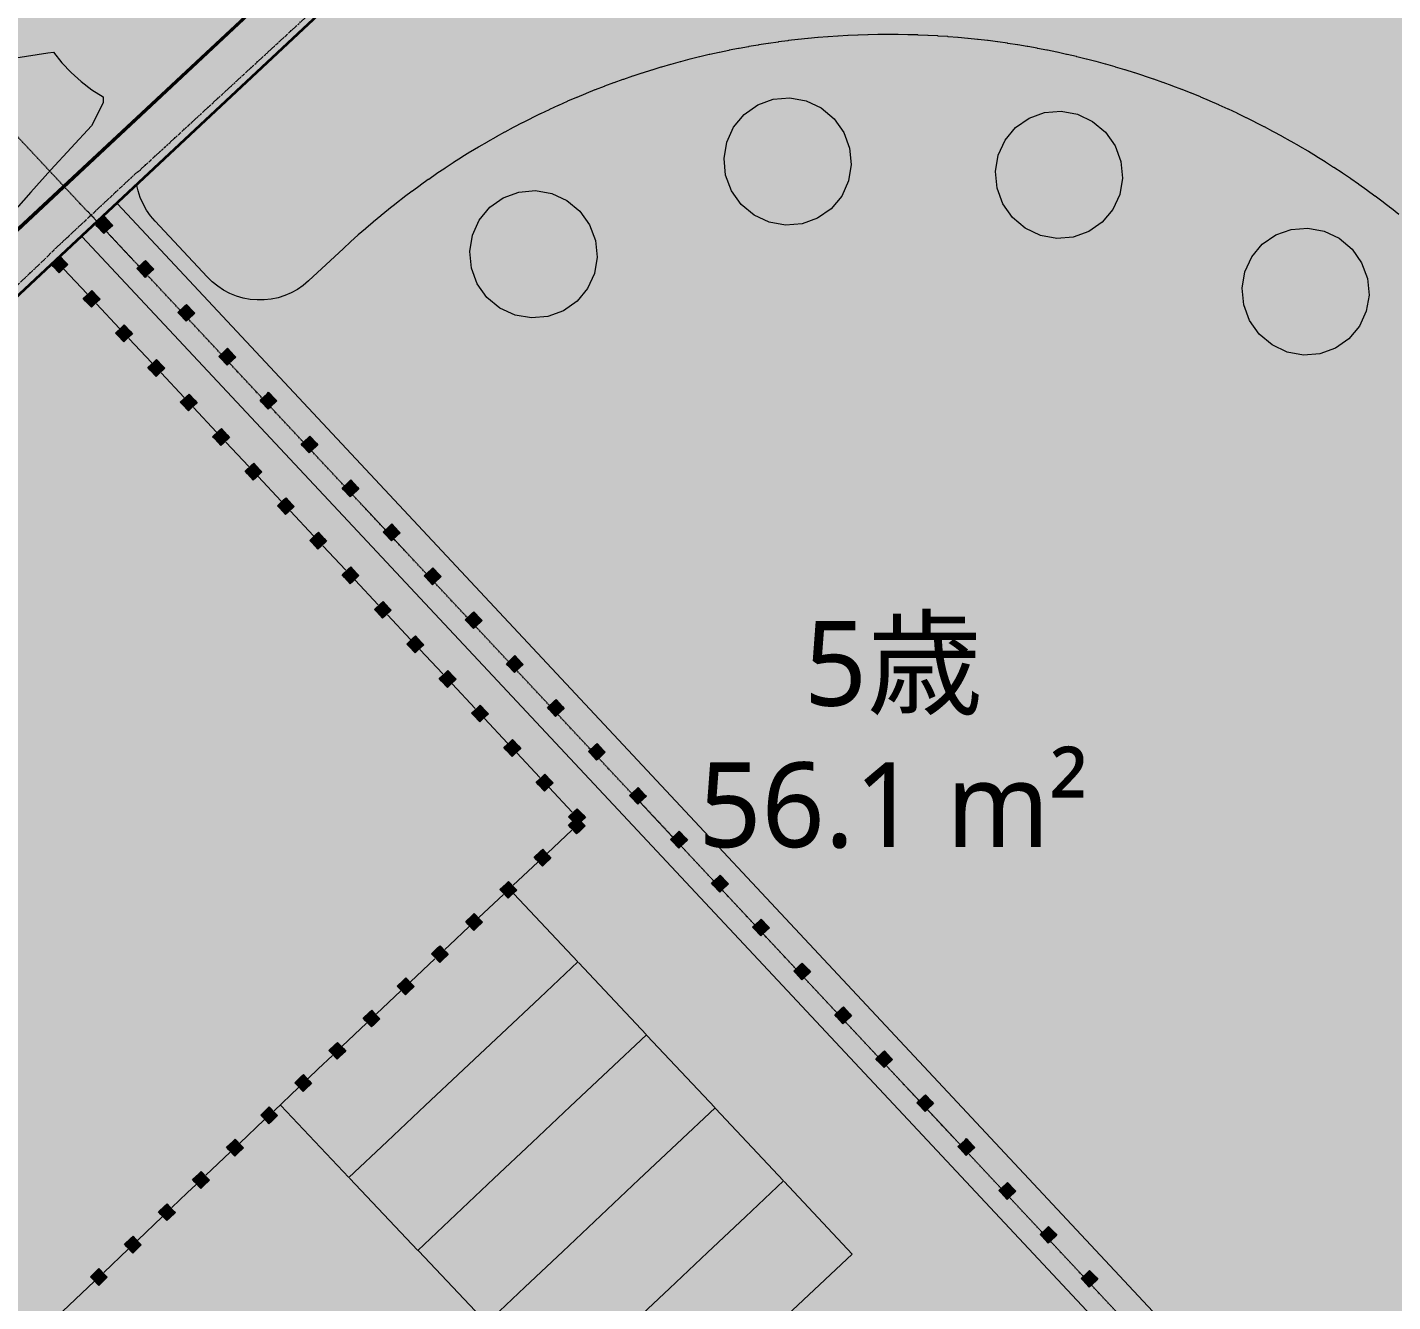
# Model space of a CAD drawing. Header units: millimetres. Extents: x -31757 to 121236, y -27283 to 63658.
# Drawn here: x 63777 to 67185, y 49174 to 52354 of the extents above; entities that cross this region are included whole.
import ezdxf

# ---------------------------------------------------------------- set-up
doc = ezdxf.new("R2010")
doc.units = ezdxf.units.MM
doc.linetypes.add('DASHDOT', pattern=[3.556, 2.54, -0.508, 0, -0.508])
doc.linetypes.add('PHANTOM', pattern=[6.35, 3.175, -0.635, 0.635, -0.635, 0.635, -0.635])
for name, color, linetype, lineweight in [('01_切断（構造・壁）', 7, 'Continuous', 35), ('02_切断（家具）', 8, 'Continuous', 18), ('06_部屋の色', 8, 'Continuous', 0), ('11_見えがかり（家具）', 8, 'Continuous', 9), ('20_上部（屋根の外形・梁）', 8, 'PHANTOM', 9), ('40_通り芯', 1, 'DASHDOT', 9), ('60_部屋名・面積', 7, 'Continuous', 13)]:
    doc.layers.add(name, color=color, linetype=linetype, lineweight=lineweight)
doc.styles.add('JP', font='NotoSansCJKjp-Regular.otf')

msp = doc.modelspace()

# ---------------------------------------------------------------- hatches: boundary and pattern name
at = {"layer": '02_切断（家具）'}
for points in [[(63948, 51861), (63965.7, 51877.6), (63969.7, 51881.3), (63986.4, 51863.5), (63990.2, 51859.4), (63972.5, 51842.9), (63968.5, 51839.1), (63951.8, 51856.9)], [(63836, 51763), (63851.6, 51777.6), (63857.7, 51783.3), (63872.4, 51767.6), (63878.2, 51761.5), (63862.6, 51746.9), (63856.5, 51741.1), (63841.8, 51756.8)], [(64050.5, 51751.5), (64068.1, 51768), (64072.2, 51771.8), (64088.8, 51754), (64092.7, 51749.9), (64075, 51733.4), (64071, 51729.6), (64054.3, 51747.4)], [(63916.7, 51676.8), (63932.3, 51691.4), (63938.4, 51697.1), (63953.1, 51681.4), (63958.9, 51675.2), (63943.4, 51660.7), (63937.2, 51654.9), (63922.5, 51670.6)], [(64152.9, 51641.9), (64170.6, 51658.4), (64174.6, 51662.2), (64191.3, 51644.4), (64195.1, 51640.3), (64177.5, 51623.8), (64173.4, 51620), (64156.8, 51637.8)], [(63997.5, 51590.6), (64013, 51605.2), (64019.2, 51610.9), (64033.9, 51595.2), (64039.7, 51589), (64024.1, 51574.4), (64018, 51568.7), (64003.3, 51584.4)], [(64078.2, 51504.4), (64093.8, 51518.9), (64099.9, 51524.7), (64114.6, 51509), (64120.4, 51502.8), (64104.9, 51488.2), (64098.7, 51482.5), (64084, 51498.2)], [(64255.4, 51532.4), (64273, 51548.8), (64277.1, 51552.6), (64293.7, 51534.9), (64297.6, 51530.7), (64280, 51514.3), (64275.9, 51510.5), (64259.3, 51528.2)], [(64159, 51418.2), (64174.5, 51432.7), (64180.7, 51438.5), (64195.4, 51422.8), (64201.2, 51416.6), (64185.6, 51402), (64179.5, 51396.3), (64164.8, 51412)], [(64357.9, 51422.8), (64375.4, 51439.2), (64379.5, 51443.1), (64396.1, 51425.3), (64400, 51421.2), (64382.5, 51404.8), (64378.4, 51400.9), (64361.8, 51418.6)], [(64239.7, 51332), (64255.3, 51346.5), (64261.4, 51352.2), (64276.1, 51336.5), (64281.9, 51330.3), (64266.4, 51315.8), (64260.3, 51310.1), (64245.6, 51325.8)], [(64460.3, 51313.3), (64477.8, 51329.6), (64482, 51333.5), (64498.5, 51315.8), (64502.5, 51311.6), (64485, 51295.2), (64480.8, 51291.4), (64464.3, 51309.1)], [(64320.5, 51245.7), (64336, 51260.3), (64342.1, 51266), (64356.8, 51250.3), (64362.6, 51244.1), (64347.1, 51229.6), (64341, 51223.8), (64326.3, 51239.5)], [(64562.8, 51203.7), (64580.3, 51220.1), (64584.4, 51224), (64601, 51206.3), (64604.9, 51202), (64587.5, 51185.7), (64583.3, 51181.8), (64566.7, 51199.5)], [(64401.3, 51159.5), (64416.8, 51174.1), (64422.9, 51179.8), (64437.6, 51164.1), (64443.4, 51157.9), (64427.9, 51143.4), (64421.8, 51137.6), (64407.1, 51153.3)], [(64482, 51073.3), (64497.5, 51087.8), (64503.6, 51093.6), (64518.3, 51077.9), (64524.1, 51071.7), (64508.6, 51057.2), (64502.5, 51051.4), (64487.8, 51067.1)], [(64665.3, 51094.2), (64682.7, 51110.5), (64686.9, 51114.4), (64703.4, 51096.7), (64707.4, 51092.5), (64689.9, 51076.2), (64685.8, 51072.3), (64669.2, 51089.9)], [(64562.8, 50987.1), (64578.3, 51001.6), (64584.4, 51007.3), (64599.1, 50991.6), (64604.9, 50985.4), (64589.4, 50970.9), (64583.3, 50965.2), (64568.6, 50980.9)], [(64767.7, 50984.6), (64785.1, 51000.9), (64789.3, 51004.8), (64805.8, 50987.2), (64809.8, 50982.9), (64792.4, 50966.7), (64788.2, 50962.7), (64771.7, 50980.3)], [(64643.5, 50900.9), (64659, 50915.4), (64665.1, 50921.1), (64679.8, 50905.4), (64685.6, 50899.2), (64670.1, 50884.7), (64664, 50879), (64649.3, 50894.7)], [(64870.2, 50875.1), (64887.5, 50891.3), (64891.8, 50895.3), (64908.2, 50877.7), (64912.3, 50873.3), (64894.9, 50857.1), (64890.7, 50853.2), (64874.2, 50870.8)], [(64724.3, 50814.7), (64739.7, 50829.2), (64745.8, 50834.9), (64760.5, 50819.2), (64766.4, 50813), (64750.9, 50798.5), (64744.8, 50792.8), (64730.1, 50808.5)], [(64972.7, 50765.5), (64990, 50781.7), (64994.2, 50785.7), (65010.7, 50768.1), (65014.7, 50763.8), (64997.4, 50747.6), (64993.1, 50743.6), (64976.7, 50761.2)], [(64805, 50728.5), (64820.5, 50743), (64826.6, 50748.7), (64841.3, 50733), (64847.1, 50726.8), (64831.6, 50712.3), (64825.5, 50706.6), (64810.8, 50722.3)], [(65075.1, 50656), (65092.4, 50672.1), (65096.7, 50676.1), (65113.1, 50658.6), (65117.2, 50654.2), (65099.9, 50638.1), (65095.6, 50634.1), (65079.2, 50651.6)], [(64885.8, 50642.3), (64901.2, 50656.7), (64907.3, 50662.4), (64922, 50646.7), (64927.8, 50640.5), (64912.4, 50626.1), (64906.3, 50620.4), (64891.6, 50636.1)], [(64966.5, 50556.1), (64982, 50570.5), (64988.1, 50576.2), (65002.8, 50560.5), (65008.6, 50554.3), (64993.1, 50539.9), (64987, 50534.2), (64972.3, 50549.9)], [(65177.6, 50546.4), (65194.8, 50562.5), (65199.1, 50566.6), (65215.5, 50549), (65219.6, 50544.7), (65202.4, 50528.5), (65198.1, 50524.5), (65181.7, 50542)], [(65047.3, 50469.8), (65062.7, 50484.3), (65068.8, 50490), (65083.5, 50474.3), (65089.3, 50468.1), (65073.9, 50453.6), (65067.8, 50447.9), (65053.1, 50463.6)], [(65280, 50436.9), (65297.2, 50452.9), (65301.6, 50457), (65317.9, 50439.5), (65322.1, 50435.1), (65304.9, 50419), (65300.5, 50415), (65284.2, 50432.5)], [(65128, 50383.6), (65143.5, 50398.1), (65149.6, 50403.8), (65164.3, 50388.1), (65170.1, 50381.9), (65154.6, 50367.4), (65148.5, 50361.7), (65133.8, 50377.4)], [(65127.5, 50362.6), (65143, 50377.1), (65149, 50382.8), (65163.8, 50367.1), (65169.6, 50360.9), (65154.1, 50346.4), (65148, 50340.7), (65133.3, 50356.4)], [(65382.5, 50327.3), (65399.7, 50343.4), (65404, 50347.4), (65420.3, 50330), (65424.5, 50325.5), (65407.4, 50309.5), (65403, 50305.4), (65386.7, 50322.9)], [(65042, 50282.5), (65057.4, 50296.9), (65063.5, 50302.6), (65078.2, 50286.9), (65084, 50280.7), (65068.6, 50266.3), (65062.6, 50260.6), (65047.8, 50276.3)], [(65485, 50217.8), (65502.1, 50233.8), (65506.5, 50237.9), (65522.8, 50220.4), (65527, 50216), (65509.8, 50200), (65505.5, 50195.9), (65489.2, 50213.3)], [(64956.6, 50202.3), (64972, 50216.7), (64978.1, 50222.4), (64992.8, 50206.7), (64998.6, 50200.6), (64983.2, 50186.1), (64977.1, 50180.4), (64962.4, 50196.1)], [(64871.2, 50122), (64886.6, 50136.5), (64892.6, 50142.2), (64907.4, 50126.5), (64913.2, 50120.3), (64897.8, 50105.9), (64891.7, 50100.1), (64877, 50115.8)], [(65587.4, 50108.2), (65604.5, 50124.2), (65608.9, 50128.3), (65625.2, 50110.9), (65629.4, 50106.4), (65612.3, 50090.4), (65607.9, 50086.3), (65591.6, 50103.7)], [(64785.8, 50041.7), (64801.2, 50056.2), (64807.3, 50061.9), (64822, 50046.2), (64827.8, 50040.1), (64812.4, 50025.6), (64806.3, 50019.9), (64791.6, 50035.5)], [(65689.9, 49998.7), (65706.9, 50014.6), (65711.4, 50018.7), (65727.6, 50001.4), (65731.8, 49996.8), (65714.8, 49980.9), (65710.4, 49976.8), (65694.1, 49994.1)], [(64700.5, 49961.3), (64715.8, 49975.8), (64721.9, 49981.6), (64736.7, 49965.9), (64742.5, 49959.7), (64727.1, 49945.2), (64721, 49939.5), (64706.3, 49955.2)], [(64615.2, 49880.9), (64630.6, 49895.4), (64636.6, 49901.2), (64651.4, 49885.5), (64657.2, 49879.3), (64641.8, 49864.8), (64635.8, 49859.1), (64621, 49874.8)], [(65792.4, 49889.1), (65809.3, 49905), (65813.8, 49909.2), (65830, 49891.8), (65834.3, 49887.3), (65817.3, 49871.4), (65812.9, 49867.2), (65796.6, 49884.6)], [(64530, 49800.5), (64545.3, 49815), (64551.4, 49820.7), (64566.2, 49805.1), (64572, 49798.9), (64556.6, 49784.4), (64550.6, 49778.7), (64535.8, 49794.3)], [(65894.8, 49779.6), (65911.8, 49795.4), (65916.3, 49799.6), (65932.5, 49782.3), (65936.7, 49777.7), (65919.8, 49761.9), (65915.3, 49757.7), (65899.1, 49775)], [(64444.8, 49720), (64460.1, 49734.5), (64466.2, 49740.2), (64481, 49724.6), (64486.8, 49718.4), (64471.5, 49703.9), (64465.4, 49698.2), (64450.6, 49713.8)], [(65997.3, 49670), (66014.2, 49685.8), (66018.7, 49690.1), (66034.9, 49672.8), (66039.2, 49668.1), (66022.3, 49652.3), (66017.8, 49648.1), (66001.6, 49665.4)], [(64359.7, 49639.4), (64375, 49654), (64381.1, 49659.7), (64395.8, 49644.1), (64401.7, 49637.9), (64386.3, 49623.4), (64380.3, 49617.7), (64365.5, 49633.3)], [(64274.6, 49558.8), (64289.9, 49573.4), (64296, 49579.1), (64310.8, 49563.5), (64316.6, 49557.3), (64301.3, 49542.8), (64295.2, 49537.1), (64280.4, 49552.7)], [(66099.8, 49560.5), (66116.6, 49576.2), (66121.1, 49580.5), (66137.3, 49563.2), (66141.6, 49558.6), (66124.8, 49542.8), (66120.2, 49538.6), (66104.1, 49555.8)], [(64189.5, 49478.2), (64204.9, 49492.7), (64210.9, 49498.5), (64225.7, 49482.9), (64231.6, 49476.7), (64216.2, 49462.2), (64210.2, 49456.4), (64195.4, 49472)], [(66202.2, 49450.9), (66219, 49466.7), (66223.6, 49470.9), (66239.7, 49453.7), (66244.1, 49449), (66227.3, 49433.3), (66222.7, 49429), (66206.6, 49446.3)], [(64104.5, 49397.5), (64119.9, 49412.1), (64125.9, 49417.8), (64140.7, 49402.2), (64146.6, 49396.1), (64131.2, 49381.5), (64125.2, 49375.8), (64110.4, 49391.3)], [(66304.7, 49341.4), (66321.5, 49357.1), (66326, 49361.4), (66342.1, 49344.2), (66346.5, 49339.4), (66329.8, 49323.8), (66325.2, 49319.5), (66309.1, 49336.7)], [(64019.6, 49316.8), (64034.9, 49331.3), (64041, 49337.1), (64055.8, 49321.5), (64061.6, 49315.3), (64046.3, 49300.8), (64040.3, 49295), (64025.4, 49310.6)], [(63934.7, 49236), (63950, 49250.5), (63956, 49256.3), (63970.9, 49240.7), (63976.7, 49234.6), (63961.4, 49220), (63955.4, 49214.2), (63940.6, 49229.8)], [(66407.1, 49231.8), (66423.9, 49247.5), (66428.5, 49251.8), (66444.5, 49234.6), (66449, 49229.9), (66432.3, 49214.2), (66427.6, 49209.9), (66411.6, 49227.1)]]:
    msp.add_hatch(color=8, dxfattribs=at).paths.add_polyline_path(points)
at = {"layer": '06_部屋の色', "true_color": 0xe9dfcf}
h = msp.add_hatch(color=8, dxfattribs=at)
h.paths.add_polyline_path([(41967, 30769.9), (42314.6, 31207.1), (42442.1, 31367.5), (42919.4, 31963.3), (43398.9, 32557.4), (43880.6, 33149.6), (44200.1, 33539.4), (44364.6, 33740.1), (44850.7, 34328.8), (45339, 34915.7), (45829.5, 35500.7), (46124.6, 35850), (46124.6, 35850), (46187.5, 35924.5), (46189.4, 35922.9), (47685.5, 37666.6), (47984.4, 38015), (47986, 38016.8), (48081.6, 38128.3), (48082, 38128.8), (48082, 38128.8), (48096.8, 38145.5), (48132, 38185.3), (48163.8, 38221.3), (48181.6, 38241.4), (49656.3, 39910.2), (49971.3, 40266.5), (49972.9, 40268.4), (50069.9, 40378.2), (50070.1, 40378.4), (50070.1, 40378.4), (50070.1, 40378.4), (50070.1, 40378.4), (50080.6, 40389.9), (50127.9, 40441.9), (50171.4, 40489.7), (51670.7, 42137.1), (51990.9, 42488.8), (51992.5, 42490.6), (52091.3, 42599.2), (52092, 42599.9), (52107, 42615.9), (52194.3, 42709), (52632.9, 43177), (52741.3, 43292.6), (52764.2, 43317.1), (54144.9, 44790.2), (54145, 44790.3), (54145, 44790.3), (54145, 44790.3), (56061.8, 46776.3), (56226.3, 46946.8), (56230.2, 46950.8), (56618.9, 47342), (56654.5, 47377.8), (56650.6, 47381.6), (57157.8, 47894.8), (57696.5, 48435.7), (58061.1, 48798.7), (58063.8, 48795.9), (58320.8, 49054.5), (58346.9, 49080.8), (58347.1, 49080.9), (60377.4, 51065), (60490.8, 51175.8), (60494.6, 51179.5), (60494.6, 51179.5), (60494.6, 51179.5), (60613.4, 51292.3), (60817.3, 51485.7), (60930.2, 51592.9), (60928.6, 51594.6), (61146.4, 51801.3), (61148, 51799.6), (61657.7, 52283.3), (61656.1, 52285), (62561.4, 53144.2), (62563, 53142.5), (62607.4, 53184.6), (62933.8, 52835.9), (62999, 52897.7), (62999, 52897.7), (62999, 52897.7), (62999, 52897.7), (63065.1, 52958.6), (62739, 53307.7), (62783.8, 53349), (62782.2, 53350.7), (64436.6, 54875.3), (64438.2, 54873.6), (64814.7, 55220.6), (64813.1, 55222.3), (64879.7, 55283), (66089.8, 53950.5), (65530.5, 53440.7), (64973.1, 52928.8), (64417.6, 52414.9), (63901.5, 51933.8), (63312.5, 51380.9), (62762.8, 50860.8), (62215, 50338.6), (61741.6, 49884), (61125.3, 49288.2), (60583.5, 48760), (60043.5, 48229.8), (59613.5, 47804.2), (58969.6, 47163.3), (58435.6, 46627), (57903.7, 46088.8), (57514.5, 45692.1), (57514.5, 45692.1), (57373.7, 45548.6), (56845.7, 45006.5), (56319.8, 44462.4), (55795.9, 43916.3), (55448, 43550.9), (55448, 43550.9), (55274, 43368.3), (54754.2, 42818.3), (54236.4, 42266.4), (53720.7, 41712.6), (53416.5, 41383.5), (53207, 41156.9), (52695.5, 40599.3), (52186, 40039.7), (51678.5, 39478.3), (51412.1, 39181.3), (51173.2, 38915), (50670, 38349.8), (50168.8, 37782.8), (49669.8, 37213.9), (49441.5, 36951.6), (49172.9, 36643.1), (48678.2, 36070.5), (48185.5, 35496.1), (47695.1, 34919.8), (47499.2, 34687.9), (47206.7, 34341.7), (46720.5, 33761.8), (46236.5, 33180.1), (45754.6, 32596.6), (45594.7, 32401.5), (45274.9, 32011.3), (44797.4, 31424.2), (44322.1, 30835.3), (43849, 30244.7), (43725.8, 30089.7), (43378.1, 29652.3), (43230, 29464.6), (42762.1, 29834.3), (42719.6, 29861.2), (42671.4, 29880.8), (42618.5, 29894.4), (42561.8, 29903), (42502.3, 29908.1), (42440.8, 29910.8), (42316.3, 29914), (42255.1, 29917.1), (42191.6, 29917.1), (42122.8, 29910.5), (42050.8, 29899.7), (41904.4, 29875.1), (41833.8, 29866.1), (41767.4, 29862.5), (41707.2, 29866.6), (41654.9, 29881), (41607.5, 29901.7), (41560.8, 29923.2), (41515.3, 29946.1), (41471, 29970.7), (41428.5, 29997.5), (41387.9, 30026.5), (40498.9, 28893.5), (41023.5, 29569.3), (41494.1, 30170.5)])
h.paths.add_polyline_path([(46390.4, 35759.4), (46284.4, 35849), (46279.2, 35843), (46218.2, 35770.8), (46335.8, 35671.4), (46341.8, 35678.4), (46402, 35749.6)], flags=0)
for points in [[(65518, 54580.1), (74066.1, 45167.3), (73035.6, 44217.5), (73059.3, 44191.8), (72028.9, 43242.2), (72005, 43267.7), (68750.7, 46747.5), (68802.2, 46797.3), (68871, 46876.4), (68932.6, 46961.2), (68986.6, 47051.1), (69032.6, 47145.3), (69070.2, 47243.1), (69099, 47343.9), (69119, 47446.8), (69130, 47551.1), (69131.8, 47655.9), (69124.5, 47760.5), (69108.1, 47864), (69082.8, 47965.7), (69048.6, 48064.8), (69006, 48160.6), (68955.2, 48252.3), (68896.6, 48339.2), (68830.6, 48420.7), (68757.8, 48496.1), (68678.6, 48564.8), (68593.8, 48626.5), (68504, 48680.4), (68409.8, 48726.4), (68311.9, 48764), (68211.1, 48792.9), (68108.2, 48812.9), (68004, 48823.8), (67899.1, 48825.7), (67794.6, 48818.3), (67691, 48801.9), (67589.3, 48776.6), (67490.2, 48742.5), (67394.4, 48699.8), (67302.7, 48649), (67215.8, 48590.4), (67134.4, 48524.4), (67110.5, 48501.4), (63320, 52554.5)], [(61585.6, 50908.4), (63320, 52554.5), (67110.5, 48501.4), (67059, 48451.6), (66990.2, 48372.5), (66928.6, 48287.7), (66874.6, 48197.8), (66828.6, 48103.6), (66791.1, 48005.7), (66762.2, 47904.9), (66742.2, 47802), (66731.2, 47697.8), (66729.4, 47593), (66736.7, 47488.4), (66753.1, 47384.9), (66778.4, 47283.1), (66812.6, 47184), (66855.2, 47088.3), (66906, 46996.6), (66964.7, 46909.7), (67030.6, 46828.2), (67103.4, 46752.8), (67182.6, 46684), (67267.4, 46622.4), (67357.2, 46568.4), (67451.5, 46522.4), (67549.3, 46484.9), (67650.1, 46456), (67753, 46436), (67857.2, 46425), (67962.1, 46423.2), (68066.6, 46430.5), (68170.2, 46446.9), (68271.9, 46472.3), (68371, 46506.4), (68466.8, 46549), (68558.5, 46599.9), (68645.4, 46658.5), (68726.8, 46724.4), (68750.7, 46747.5), (72005, 43267.7), (70988.4, 42303), (71012.5, 42277.6), (69996.1, 41313.1), (69971.8, 41338.3), (60493.7, 51180.5), (60929.3, 51593.9)]]:
    msp.add_hatch(color=8, dxfattribs=at).paths.add_polyline_path(points)
at = {"layer": '06_部屋の色', "true_color": 0x6fa96e}
h = msp.add_hatch(color=8, dxfattribs=at)
h.paths.add_polyline_path([(63901.6, 51933.9), (64015.3, 52040.2), (64244.4, 52253.9), (64474, 52467.2), (64703.8, 52680.2), (64934, 52892.8), (65164.5, 53105), (65395.3, 53316.9), (65626.5, 53528.5), (65857.9, 53739.7), (66089.8, 53950.5), (73081.4, 46251.4), (72861.5, 46051.3), (72641.8, 45851), (72422.5, 45650.2), (72203.5, 45449.2), (71984.8, 45247.8), (71766.4, 45046), (71548.3, 44843.9), (71330.5, 44641.5), (71113, 44438.8), (71005.1, 44337.9), (71005.1, 44337.9), (71005.1, 44337.9), (71005.1, 44337.9), (70895.9, 44235.7), (70679, 44032.3), (70462.5, 43828.5), (70246.3, 43624.4), (70030.4, 43420), (69814.8, 43215.3), (69599.5, 43010.2), (69384.6, 42804.8), (69169.9, 42599), (68955.6, 42393), (61741.6, 49884.2), (61967.4, 50101.3), (62193.6, 50318.2), (62420.2, 50534.6), (62647.1, 50750.8), (62874.3, 50966.6), (63101.8, 51182), (63329.7, 51397.1), (63557.9, 51611.8), (63786.4, 51826.2), (63897.9, 51930.5)])
h.paths.add_polyline_path([(66729.4, 47593), (66736.7, 47488.4), (66753.1, 47384.9), (66778.4, 47283.1), (66812.6, 47184), (66855.2, 47088.3), (66906, 46996.6), (66964.7, 46909.7), (67030.6, 46828.2), (67103.4, 46752.8), (67182.6, 46684), (67267.4, 46622.4), (67357.2, 46568.4), (67451.5, 46522.4), (67549.3, 46484.9), (67650.1, 46456), (67753, 46436), (67857.2, 46425), (67962.1, 46423.2), (68066.6, 46430.5), (68170.2, 46446.9), (68271.9, 46472.3), (68371, 46506.4), (68466.8, 46549), (68558.5, 46599.9), (68645.4, 46658.5), (68726.8, 46724.4), (68747.7, 46744.6), (68751.3, 46748), (68751.3, 46748), (68802.2, 46797.3), (68871, 46876.4), (68932.6, 46961.2), (68986.6, 47051.1), (69032.6, 47145.3), (69070.2, 47243.1), (69099, 47343.9), (69119, 47446.8), (69130, 47551.1), (69131.8, 47655.9), (69124.5, 47760.5), (69108.1, 47864), (69082.8, 47965.7), (69048.6, 48064.8), (69006, 48160.6), (68955.2, 48252.3), (68896.6, 48339.2), (68830.6, 48420.7), (68757.8, 48496.1), (68678.6, 48564.8), (68593.8, 48626.5), (68504, 48680.4), (68409.8, 48726.4), (68311.9, 48764), (68211.1, 48792.9), (68108.2, 48812.9), (68004, 48823.8), (67899.1, 48825.7), (67794.6, 48818.3), (67691, 48801.9), (67589.3, 48776.6), (67490.2, 48742.5), (67394.4, 48699.8), (67302.7, 48649), (67215.8, 48590.4), (67134.4, 48524.4), (67111.1, 48501.9), (67059, 48451.6), (66990.2, 48372.5), (66928.6, 48287.7), (66874.6, 48197.8), (66828.6, 48103.6), (66791.1, 48005.7), (66762.2, 47904.9), (66742.2, 47802), (66731.2, 47697.8)], flags=0)

# ---------------------------------------------------------------- linework, layer by layer
at = {"layer": '01_切断（構造・壁）'}
for points in [[(62348.5, 49168.8), (61656.6, 49886.8), (61656.6, 49886.8), (61656.6, 49886.8), (65397.2, 53385), (66049.3, 53994.8), (66049.3, 53994.8), (66049.3, 53994.8), (66130, 53906), (66130, 53906), (66130, 53906)], [(66130, 53906), (64516.3, 52396.9), (63939.1, 51857.1), (61826.8, 49881.7), (62553.1, 49127.1)]]:
    msp.add_lwpolyline(points, dxfattribs=at)
at = {"layer": '02_切断（家具）'}
for points in [[(63948, 51861), (63965.7, 51877.6), (63969.7, 51881.3), (63986.4, 51863.5), (63990.2, 51859.4), (63972.5, 51842.9), (63968.5, 51839.1), (63951.8, 51856.9), (63948, 51861)], [(63836, 51763), (63851.6, 51777.6), (63857.7, 51783.3), (63872.4, 51767.6), (63878.2, 51761.5), (63862.6, 51746.9), (63856.5, 51741.1), (63841.8, 51756.8), (63836, 51763)], [(64050.5, 51751.5), (64068.1, 51768), (64072.2, 51771.8), (64088.8, 51754), (64092.7, 51749.9), (64075, 51733.4), (64071, 51729.6), (64054.3, 51747.4), (64050.5, 51751.5)], [(63916.7, 51676.8), (63932.3, 51691.4), (63938.4, 51697.1), (63953.1, 51681.4), (63958.9, 51675.2), (63943.4, 51660.7), (63937.2, 51654.9), (63922.5, 51670.6), (63916.7, 51676.8)], [(64152.9, 51641.9), (64170.6, 51658.4), (64174.6, 51662.2), (64191.3, 51644.4), (64195.1, 51640.3), (64177.5, 51623.8), (64173.4, 51620), (64156.8, 51637.8), (64152.9, 51641.9)], [(63997.5, 51590.6), (64013, 51605.2), (64019.2, 51610.9), (64033.9, 51595.2), (64039.7, 51589), (64024.1, 51574.4), (64018, 51568.7), (64003.3, 51584.4), (63997.5, 51590.6)], [(64078.2, 51504.4), (64093.8, 51518.9), (64099.9, 51524.7), (64114.6, 51509), (64120.4, 51502.8), (64104.9, 51488.2), (64098.7, 51482.5), (64084, 51498.2), (64078.2, 51504.4)], [(64255.4, 51532.4), (64273, 51548.8), (64277.1, 51552.6), (64293.7, 51534.9), (64297.6, 51530.7), (64280, 51514.3), (64275.9, 51510.5), (64259.3, 51528.2), (64255.4, 51532.4)], [(64159, 51418.2), (64174.5, 51432.7), (64180.7, 51438.5), (64195.4, 51422.8), (64201.2, 51416.6), (64185.6, 51402), (64179.5, 51396.3), (64164.8, 51412), (64159, 51418.2)], [(64357.9, 51422.8), (64375.4, 51439.2), (64379.5, 51443.1), (64396.1, 51425.3), (64400, 51421.2), (64382.5, 51404.8), (64378.4, 51400.9), (64361.8, 51418.6), (64357.9, 51422.8)], [(64239.7, 51332), (64255.3, 51346.5), (64261.4, 51352.2), (64276.1, 51336.5), (64281.9, 51330.3), (64266.4, 51315.8), (64260.3, 51310.1), (64245.6, 51325.8), (64239.7, 51332)], [(64460.3, 51313.3), (64477.8, 51329.6), (64482, 51333.5), (64498.5, 51315.8), (64502.5, 51311.6), (64485, 51295.2), (64480.8, 51291.4), (64464.3, 51309.1), (64460.3, 51313.3)], [(64320.5, 51245.7), (64336, 51260.3), (64342.1, 51266), (64356.8, 51250.3), (64362.6, 51244.1), (64347.1, 51229.6), (64341, 51223.8), (64326.3, 51239.5), (64320.5, 51245.7)], [(64562.8, 51203.7), (64580.3, 51220.1), (64584.4, 51224), (64601, 51206.3), (64604.9, 51202), (64587.5, 51185.7), (64583.3, 51181.8), (64566.7, 51199.5), (64562.8, 51203.7)], [(64401.3, 51159.5), (64416.8, 51174.1), (64422.9, 51179.8), (64437.6, 51164.1), (64443.4, 51157.9), (64427.9, 51143.4), (64421.8, 51137.6), (64407.1, 51153.3), (64401.3, 51159.5)], [(64482, 51073.3), (64497.5, 51087.8), (64503.6, 51093.6), (64518.3, 51077.9), (64524.1, 51071.7), (64508.6, 51057.2), (64502.5, 51051.4), (64487.8, 51067.1), (64482, 51073.3)], [(64665.3, 51094.2), (64682.7, 51110.5), (64686.9, 51114.4), (64703.4, 51096.7), (64707.4, 51092.5), (64689.9, 51076.2), (64685.8, 51072.3), (64669.2, 51089.9), (64665.3, 51094.2)], [(64562.8, 50987.1), (64578.3, 51001.6), (64584.4, 51007.3), (64599.1, 50991.6), (64604.9, 50985.4), (64589.4, 50970.9), (64583.3, 50965.2), (64568.6, 50980.9), (64562.8, 50987.1)], [(64767.7, 50984.6), (64785.1, 51000.9), (64789.3, 51004.8), (64805.8, 50987.2), (64809.8, 50982.9), (64792.4, 50966.7), (64788.2, 50962.7), (64771.7, 50980.3), (64767.7, 50984.6)], [(64643.5, 50900.9), (64659, 50915.4), (64665.1, 50921.1), (64679.8, 50905.4), (64685.6, 50899.2), (64670.1, 50884.7), (64664, 50879), (64649.3, 50894.7), (64643.5, 50900.9)], [(64870.2, 50875.1), (64887.5, 50891.3), (64891.8, 50895.3), (64908.2, 50877.7), (64912.3, 50873.3), (64894.9, 50857.1), (64890.7, 50853.2), (64874.2, 50870.8), (64870.2, 50875.1)], [(64724.3, 50814.7), (64739.7, 50829.2), (64745.8, 50834.9), (64760.5, 50819.2), (64766.4, 50813), (64750.9, 50798.5), (64744.8, 50792.8), (64730.1, 50808.5), (64724.3, 50814.7)], [(64972.7, 50765.5), (64990, 50781.7), (64994.2, 50785.7), (65010.7, 50768.1), (65014.7, 50763.8), (64997.4, 50747.6), (64993.1, 50743.6), (64976.7, 50761.2), (64972.7, 50765.5)], [(64805, 50728.5), (64820.5, 50743), (64826.6, 50748.7), (64841.3, 50733), (64847.1, 50726.8), (64831.6, 50712.3), (64825.5, 50706.6), (64810.8, 50722.3), (64805, 50728.5)], [(65075.1, 50656), (65092.4, 50672.1), (65096.7, 50676.1), (65113.1, 50658.6), (65117.2, 50654.2), (65099.9, 50638.1), (65095.6, 50634.1), (65079.2, 50651.6), (65075.1, 50656)], [(64885.8, 50642.3), (64901.2, 50656.7), (64907.3, 50662.4), (64922, 50646.7), (64927.8, 50640.5), (64912.4, 50626.1), (64906.3, 50620.4), (64891.6, 50636.1), (64885.8, 50642.3)], [(64966.5, 50556.1), (64982, 50570.5), (64988.1, 50576.2), (65002.8, 50560.5), (65008.6, 50554.3), (64993.1, 50539.9), (64987, 50534.2), (64972.3, 50549.9), (64966.5, 50556.1)], [(65177.6, 50546.4), (65194.8, 50562.5), (65199.1, 50566.6), (65215.5, 50549), (65219.6, 50544.7), (65202.4, 50528.5), (65198.1, 50524.5), (65181.7, 50542), (65177.6, 50546.4)], [(65047.3, 50469.8), (65062.7, 50484.3), (65068.8, 50490), (65083.5, 50474.3), (65089.3, 50468.1), (65073.9, 50453.6), (65067.8, 50447.9), (65053.1, 50463.6), (65047.3, 50469.8)], [(65280, 50436.9), (65297.2, 50452.9), (65301.6, 50457), (65317.9, 50439.5), (65322.1, 50435.1), (65304.9, 50419), (65300.5, 50415), (65284.2, 50432.5), (65280, 50436.9)], [(65128, 50383.6), (65143.5, 50398.1), (65149.6, 50403.8), (65164.3, 50388.1), (65170.1, 50381.9), (65154.6, 50367.4), (65148.5, 50361.7), (65133.8, 50377.4), (65128, 50383.6)], [(65127.5, 50362.6), (65143, 50377.1), (65149, 50382.8), (65163.8, 50367.1), (65169.6, 50360.9), (65154.1, 50346.4), (65148, 50340.7), (65133.3, 50356.4), (65127.5, 50362.6)], [(65382.5, 50327.3), (65399.7, 50343.4), (65404, 50347.4), (65420.3, 50330), (65424.5, 50325.5), (65407.4, 50309.5), (65403, 50305.4), (65386.7, 50322.9), (65382.5, 50327.3)], [(65042, 50282.5), (65057.4, 50296.9), (65063.5, 50302.6), (65078.2, 50286.9), (65084, 50280.7), (65068.6, 50266.3), (65062.6, 50260.6), (65047.8, 50276.3), (65042, 50282.5)], [(65485, 50217.8), (65502.1, 50233.8), (65506.5, 50237.9), (65522.8, 50220.4), (65527, 50216), (65509.8, 50200), (65505.5, 50195.9), (65489.2, 50213.3), (65485, 50217.8)], [(64956.6, 50202.3), (64972, 50216.7), (64978.1, 50222.4), (64992.8, 50206.7), (64998.6, 50200.6), (64983.2, 50186.1), (64977.1, 50180.4), (64962.4, 50196.1), (64956.6, 50202.3)], [(64871.2, 50122), (64886.6, 50136.5), (64892.6, 50142.2), (64907.4, 50126.5), (64913.2, 50120.3), (64897.8, 50105.9), (64891.7, 50100.1), (64877, 50115.8), (64871.2, 50122)], [(65587.4, 50108.2), (65604.5, 50124.2), (65608.9, 50128.3), (65625.2, 50110.9), (65629.4, 50106.4), (65612.3, 50090.4), (65607.9, 50086.3), (65591.6, 50103.7), (65587.4, 50108.2)], [(64785.8, 50041.7), (64801.2, 50056.2), (64807.3, 50061.9), (64822, 50046.2), (64827.8, 50040.1), (64812.4, 50025.6), (64806.3, 50019.9), (64791.6, 50035.5), (64785.8, 50041.7)], [(65689.9, 49998.7), (65706.9, 50014.6), (65711.4, 50018.7), (65727.6, 50001.4), (65731.8, 49996.8), (65714.8, 49980.9), (65710.4, 49976.8), (65694.1, 49994.1), (65689.9, 49998.7)], [(64700.5, 49961.3), (64715.8, 49975.8), (64721.9, 49981.6), (64736.7, 49965.9), (64742.5, 49959.7), (64727.1, 49945.2), (64721, 49939.5), (64706.3, 49955.2), (64700.5, 49961.3)], [(64615.2, 49880.9), (64630.6, 49895.4), (64636.6, 49901.2), (64651.4, 49885.5), (64657.2, 49879.3), (64641.8, 49864.8), (64635.8, 49859.1), (64621, 49874.8), (64615.2, 49880.9)], [(65792.4, 49889.1), (65809.3, 49905), (65813.8, 49909.2), (65830, 49891.8), (65834.3, 49887.3), (65817.3, 49871.4), (65812.9, 49867.2), (65796.6, 49884.6), (65792.4, 49889.1)], [(64530, 49800.5), (64545.3, 49815), (64551.4, 49820.7), (64566.2, 49805.1), (64572, 49798.9), (64556.6, 49784.4), (64550.6, 49778.7), (64535.8, 49794.3), (64530, 49800.5)], [(65894.8, 49779.6), (65911.8, 49795.4), (65916.3, 49799.6), (65932.5, 49782.3), (65936.7, 49777.7), (65919.8, 49761.9), (65915.3, 49757.7), (65899.1, 49775), (65894.8, 49779.6)], [(64444.8, 49720), (64460.1, 49734.5), (64466.2, 49740.2), (64481, 49724.6), (64486.8, 49718.4), (64471.5, 49703.9), (64465.4, 49698.2), (64450.6, 49713.8), (64444.8, 49720)], [(65997.3, 49670), (66014.2, 49685.8), (66018.7, 49690.1), (66034.9, 49672.8), (66039.2, 49668.1), (66022.3, 49652.3), (66017.8, 49648.1), (66001.6, 49665.4), (65997.3, 49670)], [(64359.7, 49639.4), (64375, 49654), (64381.1, 49659.7), (64395.8, 49644.1), (64401.7, 49637.9), (64386.3, 49623.4), (64380.3, 49617.7), (64365.5, 49633.3), (64359.7, 49639.4)], [(64274.6, 49558.8), (64289.9, 49573.4), (64296, 49579.1), (64310.8, 49563.5), (64316.6, 49557.3), (64301.3, 49542.8), (64295.2, 49537.1), (64280.4, 49552.7), (64274.6, 49558.8)], [(66099.8, 49560.5), (66116.6, 49576.2), (66121.1, 49580.5), (66137.3, 49563.2), (66141.6, 49558.6), (66124.8, 49542.8), (66120.2, 49538.6), (66104.1, 49555.8), (66099.8, 49560.5)], [(64189.5, 49478.2), (64204.9, 49492.7), (64210.9, 49498.5), (64225.7, 49482.9), (64231.6, 49476.7), (64216.2, 49462.2), (64210.2, 49456.4), (64195.4, 49472), (64189.5, 49478.2)], [(66202.2, 49450.9), (66219, 49466.7), (66223.6, 49470.9), (66239.7, 49453.7), (66244.1, 49449), (66227.3, 49433.3), (66222.7, 49429), (66206.6, 49446.3), (66202.2, 49450.9)], [(64104.5, 49397.5), (64119.9, 49412.1), (64125.9, 49417.8), (64140.7, 49402.2), (64146.6, 49396.1), (64131.2, 49381.5), (64125.2, 49375.8), (64110.4, 49391.3), (64104.5, 49397.5)], [(66304.7, 49341.4), (66321.5, 49357.1), (66326, 49361.4), (66342.1, 49344.2), (66346.5, 49339.4), (66329.8, 49323.8), (66325.2, 49319.5), (66309.1, 49336.7), (66304.7, 49341.4)], [(64019.6, 49316.8), (64034.9, 49331.3), (64041, 49337.1), (64055.8, 49321.5), (64061.6, 49315.3), (64046.3, 49300.8), (64040.3, 49295), (64025.4, 49310.6), (64019.6, 49316.8)], [(63934.7, 49236), (63950, 49250.5), (63956, 49256.3), (63970.9, 49240.7), (63976.7, 49234.6), (63961.4, 49220), (63955.4, 49214.2), (63940.6, 49229.8), (63934.7, 49236)], [(66407.1, 49231.8), (66423.9, 49247.5), (66428.5, 49251.8), (66444.5, 49234.6), (66449, 49229.9), (66432.3, 49214.2), (66427.6, 49209.9), (66411.6, 49227.1), (66407.1, 49231.8)]]:
    msp.add_lwpolyline(points, dxfattribs=at)
at = {"layer": '11_見えがかり（家具）'}
for points in [[(65046.3, 53059.6), (62129.7, 50340), (61584.7, 50909.2)], [(67200.4, 51886.5), (67181.5, 51901.4), (67180.6, 51902.1), (67161.6, 51916.8), (67160.7, 51917.4), (67141.5, 51931.9), (67140.6, 51932.5), (67121.2, 51946.7), (67120.3, 51947.4), (67100.7, 51961.3), (67099.8, 51962), (67080.1, 51975.7), (67079.2, 51976.3), (67059.3, 51989.8), (67058.4, 51990.4), (67038.3, 52003.6), (67037.4, 52004.2), (67017.2, 52017.2), (67016.3, 52017.8), (66995.9, 52030.5), (66995, 52031.1), (66974.4, 52043.6), (66973.5, 52044.2), (66952.8, 52056.4), (66951.9, 52057), (66931.1, 52069), (66930.1, 52069.5), (66909.2, 52081.2), (66908.2, 52081.8), (66887.1, 52093.2), (66886.1, 52093.8), (66864.9, 52105), (66863.9, 52105.5), (66842.6, 52116.4), (66841.6, 52116.9), (66820.1, 52127.6), (66819.1, 52128.1), (66797.5, 52138.5), (66796.5, 52139), (66774.8, 52149.2), (66773.8, 52149.6), (66751.9, 52159.5), (66750.9, 52160), (66728.9, 52169.6), (66727.9, 52170), (66705.8, 52179.4), (66704.8, 52179.8), (66682.6, 52188.9), (66681.6, 52189.3), (66659.3, 52198.1), (66658.3, 52198.5), (66635.9, 52207), (66634.8, 52207.4), (66612.3, 52215.6), (66611.3, 52216), (66588.7, 52224), (66587.7, 52224.4), (66565, 52232), (66563.9, 52232.4), (66541.1, 52239.8), (66540.1, 52240.1), (66517.2, 52247.3), (66516.2, 52247.6), (66493.2, 52254.5), (66492.2, 52254.8), (66469.1, 52261.3), (66468.1, 52261.6), (66445, 52267.9), (66443.9, 52268.2), (66420.7, 52274.2), (66419.6, 52274.5), (66396.4, 52280.2), (66395.3, 52280.4), (66372, 52285.8), (66370.9, 52286.1), (66347.6, 52291.2), (66346.5, 52291.5), (66323.1, 52296.3), (66322, 52296.5), (66298.5, 52301.1), (66297.4, 52301.3), (66273.9, 52305.5), (66272.8, 52305.7), (66249.2, 52309.7), (66248.1, 52309.9), (66224.5, 52313.6), (66223.4, 52313.7), (66199.7, 52317.1), (66198.6, 52317.3), (66174.9, 52320.3), (66173.8, 52320.5), (66150.1, 52323.3), (66149, 52323.4), (66125.2, 52325.9), (66124.1, 52326), (66100.3, 52328.2), (66099.2, 52328.3), (66075.4, 52330.2), (66074.3, 52330.3), (66050.5, 52331.9), (66049.4, 52332), (66025.5, 52333.3), (66024.4, 52333.4), (66000.6, 52334.4), (65999.5, 52334.5), (65975.6, 52335.2), (65974.5, 52335.2), (65950.6, 52335.6), (65949.5, 52335.7), (65925.6, 52335.8), (65924.5, 52335.8), (65900.7, 52335.6), (65899.6, 52335.6), (65875.7, 52335.2), (65874.6, 52335.1), (65850.7, 52334.4), (65849.6, 52334.4), (65825.8, 52333.3), (65824.7, 52333.3), (65800.9, 52331.9), (65799.8, 52331.8), (65776, 52330.2), (65774.9, 52330.1), (65751.1, 52328.2), (65750, 52328.1), (65726.2, 52325.9), (65725.1, 52325.7), (65701.4, 52323.2), (65700.3, 52323.1), (65676.6, 52320.3), (65675.6, 52320.1), (65651.9, 52317), (65650.8, 52316.9), (65627.2, 52313.5), (65626.1, 52313.3), (65602.6, 52309.6), (65601.5, 52309.4), (65578, 52305.4), (65576.9, 52305.2), (65553.4, 52300.9), (65552.4, 52300.7), (65529, 52296.2), (65527.9, 52295.9), (65504.6, 52291.1), (65503.5, 52290.8), (65480.2, 52285.7), (65479.1, 52285.4), (65455.9, 52280), (65454.9, 52279.7), (65431.7, 52274), (65430.7, 52273.7), (65407.6, 52267.7), (65406.6, 52267.4), (65383.6, 52261.1), (65382.5, 52260.8), (65359.6, 52254.2), (65358.6, 52253.9), (65335.8, 52247), (65334.7, 52246.7), (65312, 52239.5), (65311, 52239.2), (65288.3, 52231.7), (65287.3, 52231.4), (65264.8, 52223.6), (65263.7, 52223.3), (65241.3, 52215.3), (65240.3, 52214.9), (65217.9, 52206.6), (65216.9, 52206.2), (65194.7, 52197.6), (65193.7, 52197.2), (65171.6, 52188.4), (65170.6, 52188), (65148.6, 52178.8), (65147.5, 52178.4), (65125.7, 52169), (65124.7, 52168.6), (65102.9, 52158.9), (65101.9, 52158.4), (65080.3, 52148.5), (65079.3, 52148), (65057.8, 52137.8), (65056.8, 52137.4), (65035.4, 52126.9), (65034.4, 52126.4), (65013.2, 52115.6), (65012.2, 52115.1), (64991.1, 52104.1), (64990.1, 52103.6), (64969.1, 52092.3), (64968.2, 52091.8), (64947.4, 52080.3), (64946.4, 52079.8), (64925.7, 52068), (64924.8, 52067.4), (64904.2, 52055.4), (64903.3, 52054.8), (64882.9, 52042.5), (64882, 52041.9), (64861.8, 52029.4), (64860.9, 52028.8), (64840.8, 52016), (64839.9, 52015.4), (64820, 52002.3), (64819.1, 52001.7), (64799.3, 51988.4), (64798.4, 51987.8), (64778.9, 51974.2), (64778, 51973.6), (64758.6, 51959.8), (64757.7, 51959.1), (64738.5, 51945.1), (64737.6, 51944.5), (64718.6, 51930.2), (64717.7, 51929.5), (64698.8, 51915), (64698, 51914.3), (64679.3, 51899.6), (64678.4, 51898.9), (64659.9, 51883.9), (64659.1, 51883.2), (64640.8, 51868), (64640, 51867.3), (64621.8, 51851.8), (64621, 51851.1), (64603.1, 51835.5), (64602.3, 51834.7), (64584.6, 51818.8), (64583.8, 51818.1), (64566.2, 51802), (64479, 51720.7), (64465.6, 51709.4), (64451.2, 51699.5), (64435.9, 51691.1), (64419.8, 51684.2), (64403.1, 51678.9), (64385.9, 51675.3), (64368.5, 51673.4), (64350.9, 51673.3), (64333.4, 51674.8), (64316.1, 51678.1), (64299.2, 51683), (64282.8, 51689.6), (64267.2, 51697.7), (64252.4, 51707.3), (64238.6, 51718.3), (64225.9, 51730.7), (64096.2, 51869.5), (64084.8, 51883), (64074.7, 51897.5), (64066.1, 51912.9), (64059.1, 51929.1), (64053.7, 51945.9)], [(63748.3, 52277.8), (63828.1, 52289.7), (63842.8, 52291.6), (63863.7, 52264.9), (63886.5, 52240.5), (63911.3, 52218.1), (63938, 52198), (63966.7, 52180), (63966.4, 52165.2), (63937.7, 52107.4), (63886.7, 52052.8), (63836.2, 51997.7), (63786.3, 51942.2), (63736.8, 51886.3)], [(65539.9, 52104.3), (65566.3, 52136.1), (65600, 52159.8), (65638.9, 52173.9), (65680.2, 52177.3), (65721.1, 52170), (65758.8, 52152.3), (65790.8, 52125.5), (65814.9, 52091.4), (65829.5, 52052.3), (65833.5, 52010.9), (65826.7, 51970.1), (65809.6, 51932.6), (65783.3, 51900.9), (65749.6, 51877.2), (65710.8, 51863.1), (65669.5, 51859.6), (65628.6, 51867), (65590.9, 51884.6), (65558.8, 51911.4), (65534.7, 51945.4), (65520, 51984.5), (65516, 52025.9), (65522.8, 52066.7), (65539.9, 52104.3)], [(66217.3, 52071.7), (66243.6, 52103.3), (66277.3, 52126.9), (66316.2, 52140.8), (66357.4, 52144.1), (66398.2, 52136.6), (66435.9, 52118.8), (66467.9, 52091.9), (66491.9, 52057.8), (66506.4, 52018.7), (66510.4, 51977.4), (66503.5, 51936.6), (66486.4, 51899.2), (66460.1, 51867.6), (66426.4, 51844.1), (66387.6, 51830.2), (66346.4, 51826.8), (66305.6, 51834.3), (66267.9, 51852.1), (66235.9, 51878.9), (66211.8, 51913), (66197.3, 51952.1), (66193.3, 51993.4), (66200.1, 52034.2), (66217.3, 52071.7)], [(64053.7, 51945.9), (64050.8, 51958.8)], [(64905.1, 51872.6), (64931.4, 51904.4), (64965.1, 51928.3), (65003.9, 51942.5), (65045.2, 51946.2), (65086.2, 51939), (65124, 51921.4), (65156.1, 51894.7), (65180.3, 51860.7), (65195, 51821.6), (65199.1, 51780.3), (65192.4, 51739.4), (65175.3, 51701.7), (65149.1, 51669.9), (65115.4, 51646.1), (65076.6, 51631.9), (65035.4, 51628.3), (64994.4, 51635.4), (64956.6, 51652.9), (64924.4, 51679.6), (64900.2, 51713.6), (64885.5, 51752.6), (64881.3, 51794), (64888, 51834.9), (64905.1, 51872.6)], [(64002.3, 51913.5), (67086.1, 48614), (67071.1, 48600), (67057, 48586.8), (67042.8, 48573.5), (67028.6, 48560.3)], [(66833.1, 51780.6), (66859.4, 51812.1), (66893.1, 51835.6), (66931.8, 51849.4), (66973, 51852.6), (67013.8, 51845), (67051.4, 51827.1), (67083.3, 51800.1), (67107.3, 51766), (67121.8, 51726.9), (67125.7, 51685.6), (67118.9, 51644.9), (67101.8, 51607.6), (67075.6, 51576.2), (67041.9, 51552.7), (67003.2, 51539), (66962.1, 51535.7), (66921.3, 51543.3), (66883.7, 51561.2), (66851.8, 51588.1), (66827.7, 51622.2), (66813.2, 51661.2), (66809.2, 51702.5), (66816, 51743.2), (66833.1, 51780.6)], [(67028.6, 48560.3), (67014.5, 48547), (66999.5, 48533), (63913.7, 51830.6)], [(63868.7, 51749.8), (63926.2, 51688.4)], [(63949.5, 51663.6), (64007, 51602.2)], [(64030.2, 51577.4), (64087.7, 51516)], [(64111, 51491.2), (64168.5, 51429.8)], [(64191.7, 51405), (64249.2, 51343.6)], [(64272.4, 51318.7), (64330, 51257.3)], [(64353.2, 51232.5), (64410.7, 51171.1)], [(64433.9, 51146.3), (64491.4, 51084.9)], [(64514.7, 51060.1), (64572.2, 50998.7)], [(64595.4, 50973.9), (64652.9, 50912.5)], [(64676.2, 50887.7), (64733.7, 50826.2)], [(64756.9, 50801.4), (64814.4, 50740)], [(64837.7, 50715.2), (64895.2, 50653.8)], [(64918.4, 50629), (64975.9, 50567.6)], [(64999.2, 50542.8), (65056.7, 50481.4)], [(65079.9, 50456.6), (65137.4, 50395.2)], [(65136.4, 50350.3), (65075.3, 50293)], [(65050.9, 50270.1), (64989.9, 50212.8)], [(64991.8, 50191.4), (65151.3, 50021.5), (65055.9, 49932), (64960.6, 49842.3), (64865.4, 49752.6), (64770.2, 49662.9), (64675.1, 49573), (64580, 49483.1), (64409.6, 49663.2)], [(64965.5, 50189.9), (64904.4, 50132.6)], [(64880, 50109.7), (64831, 50063.6), (64819, 50052.3)], [(64794.6, 50029.4), (64733.7, 49971.9)], [(65152.6, 50020.1), (65322.4, 49839.3), (65227.1, 49749.8), (65132, 49660.3), (65036.8, 49570.7), (64941.8, 49481), (64846.8, 49391.3), (64751.8, 49301.5), (64581.4, 49481.7)], [(64709.4, 49949), (64648.5, 49891.5)], [(64624.1, 49868.6), (64563.2, 49811.1)], [(65323.7, 49837.8), (65493.5, 49657), (65398.4, 49567.7), (65303.3, 49478.2), (65208.3, 49388.8), (65113.4, 49299.2), (65018.5, 49209.6), (64923.7, 49120), (64753.2, 49300.1)], [(64538.8, 49788.2), (64503.4, 49754.7), (64478, 49730.7)], [(64453.7, 49707.7), (64392.9, 49650.1)], [(65494.9, 49655.6), (65664.6, 49474.8), (65569.6, 49385.5), (65474.7, 49296.2), (65379.8, 49206.8), (65285, 49117.4), (65190.2, 49027.9), (65095.5, 48938.4), (64925, 49118.5)], [(64368.6, 49627.1), (64307.8, 49569.5)], [(64283.5, 49546.5), (64222.7, 49488.9)], [(64198.4, 49465.9), (64176.4, 49445.1), (64137.7, 49408.3)], [(65666, 49473.3), (65835.7, 49292.5), (65740.8, 49203.4), (65646, 49114.2), (65551.3, 49024.9), (65456.6, 48935.6), (65361.9, 48846.2), (65267.3, 48756.8), (65096.9, 48936.9)], [(64113.5, 49385.2), (64052.8, 49327.5)], [(64028.6, 49304.4), (63967.9, 49246.7)], [(63943.7, 49223.6), (63850.2, 49134.7), (63524.7, 48823.6), (63378.5, 48683.3)]]:
    msp.add_lwpolyline(points, dxfattribs=at)
at = {"layer": '20_上部（屋根の外形・梁）'}
msp.add_lwpolyline([(61996, 50043.4), (63812.1, 51766.9), (63812.1, 51766.9), (63827.9, 51781.9), (63830.3, 51784.5), (63832.4, 51787.3), (63833, 51788.2), (63833.5, 51788.7), (63876.4, 51828.8), (63876.4, 51828.8), (64006.8, 51950.8), (64049.7, 51990.9), (64050.3, 51991.4), (64051.2, 51991.9), (64054.2, 51993.8), (64056.9, 51996.1), (64120.8, 52054.9), (65998.5, 53785.4)], dxfattribs=at)
at = {"layer": '40_通り芯'}
msp.add_lwpolyline([(74278.2, 40826.9), (61026.7, 54995.9)], dxfattribs=at)

# ---------------------------------------------------------------- texts
at = {"layer": '60_部屋名・面積', "insert": (65938.5, 50588), "char_height": 211.68, "attachment_point": 5, "style": 'JP'}
msp.add_mtext('5歳\\P56.1 m²', dxfattribs=at)

doc.saveas('drawing.dxf')
